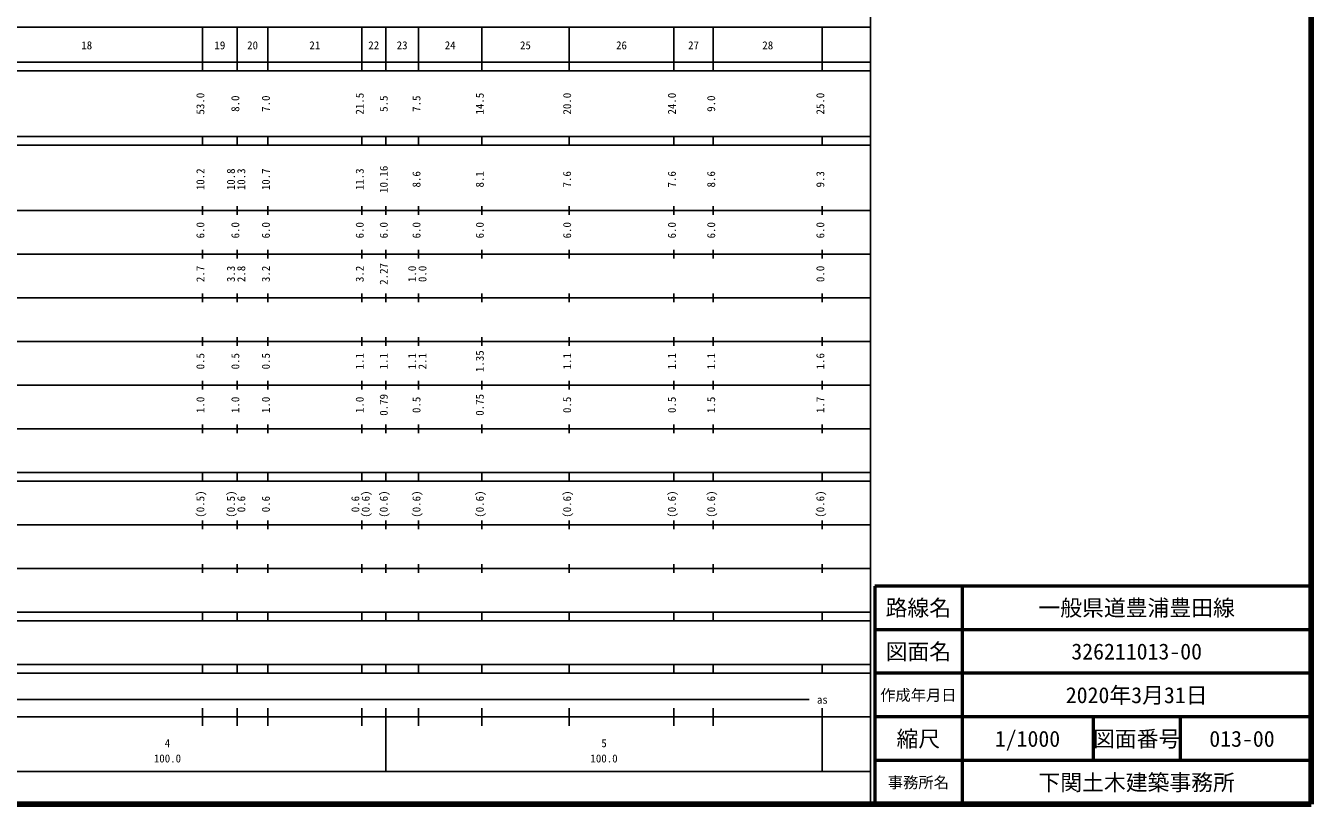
# Model space of a CAD drawing. Units: millimetres on the paper, enlarged 1000 times. Extents: x 40000 to 680000, y 20000 to 380000.
# Drawn here: x 385532 to 680000, y 20000 to 198357 of the extents above; entities that cross this region are included whole.
import ezdxf
from ezdxf.enums import TextEntityAlignment as Align

# ---------------------------------------------------------------- set-up
doc = ezdxf.new("R2010")
doc.units = ezdxf.units.MM
doc.header["$LTSCALE"] = 1000
for name, color, linetype, lineweight in [('M-TTL', 2, 'Continuous', 140), ('M-TTL-BAND', 7, 'Continuous', 25), ('M-TTL-FRAM', 2, 'Continuous', 50), ('M-TTL-LINE', 7, 'Continuous', 50)]:
    doc.layers.add(name, color=color, linetype=linetype, lineweight=lineweight)
doc.layers.add('M-TTL-TXT', color=7, linetype='Continuous')
doc.styles.add('ＭＳ ゴシック', font='')
doc.styles.get('ＭＳ ゴシック').set_extended_font_data('MS Gothic')

msp = doc.modelspace()

# ---------------------------------------------------------------- linework, layer by layer
at = {"layer": 'M-TTL'}
for p, q in [((680000, 20000), (680000, 380000)), ((40000, 20000), (680000, 20000))]:
    msp.add_line(p, q, dxfattribs=at)
at = {"layer": 'M-TTL-BAND'}
for p, q in [((579000, 20000), (579000, 370000)), ((68000, 198000), (579000, 198000)), ((426000, 188000), (426000, 198000)), ((434000, 188000), (434000, 198000)), ((441000, 188000), (441000, 198000)), ((462500, 188000), (462500, 198000)), ((468000, 188000), (468000, 198000)), ((475500, 188000), (475500, 198000)), ((490000, 188000), (490000, 198000)), ((510000, 188000), (510000, 198000)), ((534000, 188000), (534000, 198000)), ((543000, 188000), (543000, 198000)), ((568000, 188000), (568000, 198000)), ((40000, 190000), (579000, 190000)), ((40000, 188000), (579000, 188000)), ((40000, 173000), (579000, 173000)), ((40000, 171000), (579000, 171000)), ((426000, 171000), (426000, 173000)), ((434000, 171000), (434000, 173000)), ((441000, 171000), (441000, 173000)), ((462500, 171000), (462500, 173000)), ((468000, 171000), (468000, 173000)), ((475500, 171000), (475500, 173000)), ((490000, 171000), (490000, 173000)), ((510000, 171000), (510000, 173000)), ((534000, 171000), (534000, 173000)), ((543000, 171000), (543000, 173000)), ((568000, 171000), (568000, 173000)), ((426000, 155000), (426000, 157000)), ((434000, 155000), (434000, 157000)), ((441000, 155000), (441000, 157000)), ((462500, 155000), (462500, 157000)), ((468000, 155000), (468000, 157000)), ((475500, 155000), (475500, 157000)), ((490000, 155000), (490000, 157000)), ((510000, 155000), (510000, 157000)), ((534000, 155000), (534000, 157000)), ((543000, 155000), (543000, 157000)), ((568000, 155000), (568000, 157000)), ((40000, 156000), (579000, 156000)), ((46000, 146000), (579000, 146000)), ((426000, 145000), (426000, 147000)), ((434000, 145000), (434000, 147000)), ((441000, 145000), (441000, 147000)), ((462500, 145000), (462500, 147000)), ((468000, 145000), (468000, 147000)), ((475500, 145000), (475500, 147000)), ((490000, 145000), (490000, 147000)), ((510000, 145000), (510000, 147000)), ((534000, 145000), (534000, 147000)), ((543000, 145000), (543000, 147000)), ((568000, 145000), (568000, 147000)), ((52000, 136000), (579000, 136000)), ((426000, 135000), (426000, 137000)), ((434000, 135000), (434000, 137000)), ((441000, 135000), (441000, 137000)), ((462500, 135000), (462500, 137000)), ((468000, 135000), (468000, 137000)), ((475500, 135000), (475500, 137000)), ((490000, 135000), (490000, 137000)), ((510000, 135000), (510000, 137000)), ((534000, 135000), (534000, 137000)), ((543000, 135000), (543000, 137000)), ((568000, 135000), (568000, 137000)), ((426000, 125000), (426000, 127000)), ((434000, 125000), (434000, 127000)), ((441000, 125000), (441000, 127000)), ((462500, 125000), (462500, 127000)), ((468000, 125000), (468000, 127000)), ((475500, 125000), (475500, 127000)), ((490000, 125000), (490000, 127000)), ((510000, 125000), (510000, 127000)), ((534000, 125000), (534000, 127000)), ((543000, 125000), (543000, 127000)), ((568000, 125000), (568000, 127000)), ((46000, 126000), (579000, 126000)), ((52000, 116000), (579000, 116000)), ((426000, 115000), (426000, 117000)), ((434000, 115000), (434000, 117000)), ((441000, 115000), (441000, 117000)), ((462500, 115000), (462500, 117000)), ((468000, 115000), (468000, 117000)), ((475500, 115000), (475500, 117000)), ((490000, 115000), (490000, 117000)), ((510000, 115000), (510000, 117000)), ((534000, 115000), (534000, 117000)), ((543000, 115000), (543000, 117000)), ((568000, 115000), (568000, 117000)), ((426000, 105000), (426000, 107000)), ((434000, 105000), (434000, 107000)), ((441000, 105000), (441000, 107000)), ((462500, 105000), (462500, 107000)), ((468000, 105000), (468000, 107000)), ((475500, 105000), (475500, 107000)), ((490000, 105000), (490000, 107000)), ((510000, 105000), (510000, 107000)), ((534000, 105000), (534000, 107000)), ((543000, 105000), (543000, 107000)), ((568000, 105000), (568000, 107000)), ((46000, 106000), (579000, 106000)), ((40000, 96000), (579000, 96000)), ((426000, 94000), (426000, 96000)), ((434000, 94000), (434000, 96000)), ((441000, 94000), (441000, 96000)), ((462500, 94000), (462500, 96000)), ((468000, 94000), (468000, 96000)), ((475500, 94000), (475500, 96000)), ((490000, 94000), (490000, 96000)), ((510000, 94000), (510000, 96000)), ((534000, 94000), (534000, 96000)), ((543000, 94000), (543000, 96000)), ((568000, 94000), (568000, 96000)), ((40000, 94000), (579000, 94000)), ((49000, 84000), (579000, 84000)), ((426000, 83000), (426000, 85000)), ((434000, 83000), (434000, 85000)), ((441000, 83000), (441000, 85000)), ((462500, 83000), (462500, 85000)), ((468000, 83000), (468000, 85000)), ((475500, 83000), (475500, 85000)), ((490000, 83000), (490000, 85000)), ((510000, 83000), (510000, 85000)), ((534000, 83000), (534000, 85000)), ((543000, 83000), (543000, 85000)), ((568000, 83000), (568000, 85000)), ((40000, 74000), (579000, 74000)), ((426000, 73000), (426000, 75000)), ((434000, 73000), (434000, 75000)), ((441000, 73000), (441000, 75000)), ((462500, 73000), (462500, 75000)), ((468000, 73000), (468000, 75000)), ((475500, 73000), (475500, 75000)), ((490000, 73000), (490000, 75000)), ((510000, 73000), (510000, 75000)), ((534000, 73000), (534000, 75000)), ((543000, 73000), (543000, 75000)), ((568000, 73000), (568000, 75000)), ((40000, 64000), (579000, 64000)), ((40000, 62000), (579000, 62000)), ((426000, 62000), (426000, 64000)), ((434000, 62000), (434000, 64000)), ((441000, 62000), (441000, 64000)), ((462500, 62000), (462500, 64000)), ((468000, 62000), (468000, 64000)), ((475500, 62000), (475500, 64000)), ((490000, 62000), (490000, 64000)), ((510000, 62000), (510000, 64000)), ((534000, 62000), (534000, 64000)), ((543000, 62000), (543000, 64000)), ((568000, 62000), (568000, 64000)), ((40000, 52000), (579000, 52000)), ((426000, 50000), (426000, 52000)), ((434000, 50000), (434000, 52000)), ((441000, 50000), (441000, 52000)), ((462500, 50000), (462500, 52000)), ((468000, 50000), (468000, 52000)), ((475500, 50000), (475500, 52000)), ((490000, 50000), (490000, 52000)), ((510000, 50000), (510000, 52000)), ((534000, 50000), (534000, 52000)), ((543000, 50000), (543000, 52000)), ((568000, 50000), (568000, 52000)), ((40000, 50000), (579000, 50000)), ((71000, 44000), (565000, 44000)), ((426000, 38000), (426000, 42000)), ((434000, 38000), (434000, 42000)), ((441000, 38000), (441000, 42000)), ((462500, 38000), (462500, 42000)), ((468000, 27500), (468000, 42000)), ((475500, 38000), (475500, 42000)), ((490000, 38000), (490000, 42000)), ((510000, 38000), (510000, 42000)), ((534000, 38000), (534000, 42000)), ((543000, 38000), (543000, 42000)), ((568000, 27500), (568000, 42000)), ((40000, 40000), (579000, 40000)), ((68000, 27500), (579000, 27500))]:
    msp.add_line(p, q, dxfattribs=at)
at = {"layer": 'M-TTL-FRAM'}
for p, q in [((680000, 70000), (580000, 70000)), ((580000, 70000), (580000, 20000))]:
    msp.add_line(p, q, dxfattribs=at)
at = {"layer": 'M-TTL-LINE'}
for p, q in [((600000, 70000), (600000, 20000)), ((680000, 60000), (580000, 60000)), ((680000, 50000), (580000, 50000)), ((680000, 40000), (580000, 40000)), ((630000, 40000), (630000, 30000)), ((650000, 40000), (650000, 30000)), ((680000, 30000), (580000, 30000))]:
    msp.add_line(p, q, dxfattribs=at)

# ---------------------------------------------------------------- texts
at = {"layer": 'M-TTL-BAND', "style": 'ＭＳ ゴシック'}
for s, p in [('18', (399500, 192405)), ('19', (430000, 192405)), ('20', (437500, 192405)), ('21', (451750, 192405)), ('22', (465250, 192405)), ('23', (471750, 192405)), ('24', (482750, 192405)), ('25', (500000, 192405)), ('26', (522000, 192405)), ('27', (538500, 192405)), ('28', (555500, 192405)), ('as', (568000, 42500)), ('4', (418000, 32523)), ('5', (518000, 32523)), ('100.0', (418000, 29033)), ('100.0', (518000, 29033))]:
    msp.add_text(s, height=1833, dxfattribs=at).set_placement(p, align=Align.BOTTOM_CENTER)
for s, p in [('53.0', (427000, 180500)), ('21.5', (463500, 180500)), ('14.5', (491000, 180500)), ('20.0', (511000, 180500)), ('24.0', (535000, 180500)), ('25.0', (569000, 180500)), ('8.0', (435000, 180500)), ('7.0', (442000, 180500)), ('5.5', (469000, 180500)), ('7.5', (476500, 180500)), ('9.0', (544000, 180500)), ('10.2', (427000, 163174)), ('10.8', (434000, 163174)), ('10.3', (436370, 163174)), ('10.7', (442000, 163174)), ('11.3', (463500, 163174)), ('10.16', (469000, 163174)), ('8.6', (476500, 163174)), ('8.1', (491000, 163174)), ('7.6', (511000, 163174)), ('7.6', (535000, 163174)), ('8.6', (544000, 163174)), ('9.3', (569000, 163174)), ('6.0', (427000, 151500)), ('6.0', (435000, 151500)), ('6.0', (442000, 151500)), ('6.0', (463500, 151500)), ('6.0', (469000, 151500)), ('6.0', (476500, 151500)), ('6.0', (491000, 151500)), ('6.0', (511000, 151500)), ('6.0', (535000, 151500)), ('6.0', (544000, 151500)), ('6.0', (569000, 151500)), ('2.7', (427000, 141500)), ('3.3', (434000, 141500)), ('2.8', (436370, 141500)), ('3.2', (442000, 141500)), ('3.2', (463500, 141500)), ('2.27', (469000, 141500)), ('1.0', (475500, 141500)), ('0.0', (477870, 141500)), ('0.0', (569000, 141500)), ('1.35', (491000, 121500)), ('0.5', (427000, 121500)), ('0.5', (435000, 121500)), ('0.5', (442000, 121500)), ('1.1', (463500, 121500)), ('1.1', (469000, 121500)), ('1.1', (475500, 121500)), ('2.1', (477870, 121500)), ('1.1', (511000, 121500)), ('1.1', (535000, 121500)), ('1.1', (544000, 121500)), ('1.6', (569000, 121500)), ('1.0', (427000, 111500)), ('1.0', (435000, 111500)), ('1.0', (442000, 111500)), ('1.0', (463500, 111500)), ('0.79', (469000, 111500)), ('0.5', (476500, 111500)), ('0.75', (491000, 111500)), ('0.5', (511000, 111500)), ('0.5', (535000, 111500)), ('1.5', (544000, 111500)), ('1.7', (569000, 111500)), ('(0.5)', (427000, 88764)), ('(0.5)', (434000, 88764)), ('(0.6)', (464870, 88764)), ('(0.6)', (469000, 88764)), ('(0.6)', (476500, 88764)), ('(0.6)', (491000, 88764)), ('(0.6)', (511000, 88764)), ('(0.6)', (535000, 88764)), ('(0.6)', (544000, 88764)), ('(0.6)', (569000, 88764)), ('0.6', (436370, 88764)), ('0.6', (442000, 88764)), ('0.6', (462500, 88764))]:
    msp.add_text(s, height=1833, rotation=90, dxfattribs=at).set_placement(p, align=Align.BOTTOM_CENTER)
at = {"layer": 'M-TTL-TXT', "style": 'ＭＳ ゴシック'}
for s, height, p in [('路線名', 3666, (590000, 65000)), ('路線名', 3666, (590000, 65000)), ('一般県道豊浦豊田線', 3666, (640000, 65000)), ('図面名', 3666, (590000, 55000)), ('図面名', 3666, (590000, 55000)), ('326211013-00', 3666, (640000, 55000)), ('2020年3月31日', 3666, (640000, 45000)), ('作成年月日', 2566, (590000, 45000)), ('作成年月日', 2566, (590000, 45000)), ('縮尺', 3666, (590000, 35000)), ('縮尺', 3666, (590000, 35000)), ('1/1000', 3666, (615000, 35000)), ('図面番号', 3666, (640000, 35000)), ('図面番号', 3666, (640000, 35000)), ('013-00', 3666, (664125, 35000)), ('事務所名', 2566, (590000, 25000)), ('事務所名', 2566, (590000, 25000)), ('下関土木建築事務所', 3666, (640000, 25000))]:
    msp.add_text(s, height=height, dxfattribs=at).set_placement(p, align=Align.MIDDLE_CENTER)

doc.saveas('drawing.dxf')
